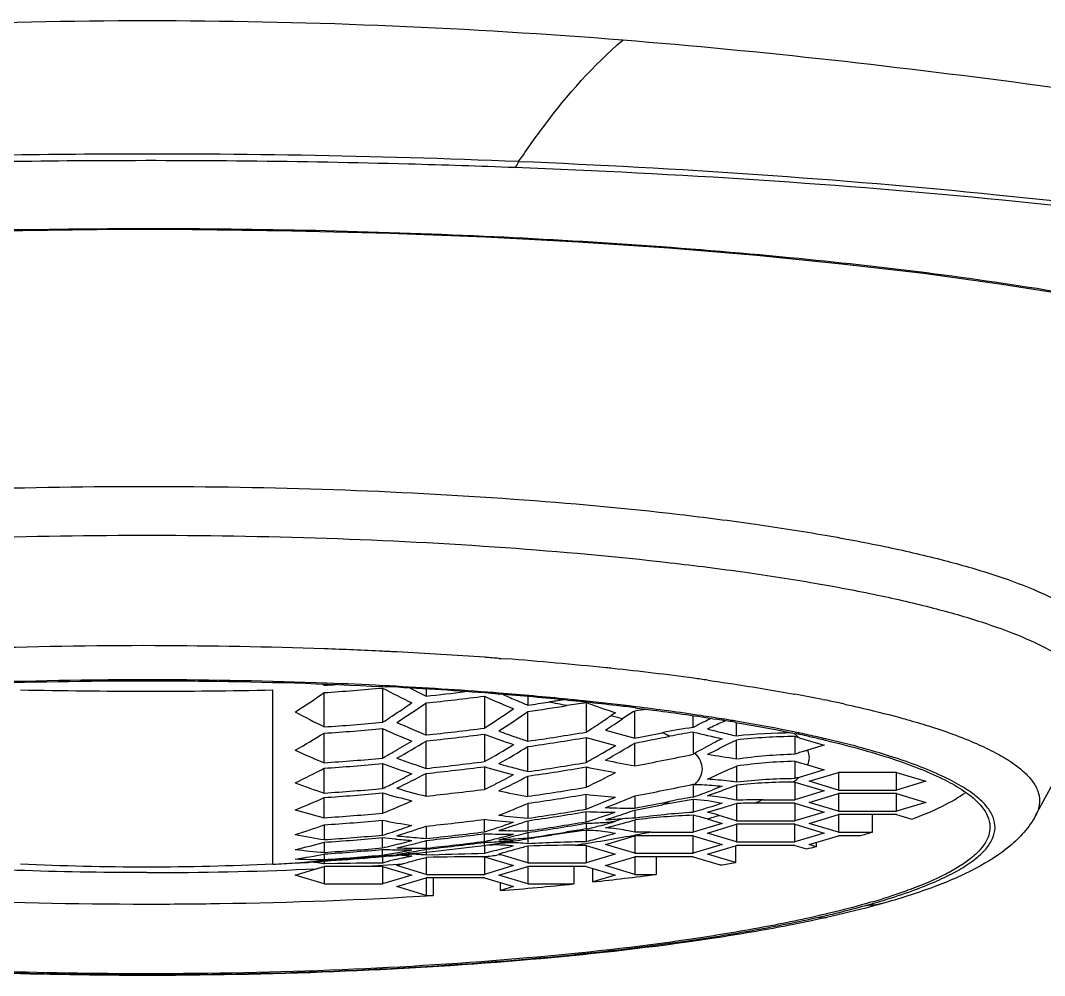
# Model space of a CAD drawing. Header units: millimetres. Extents: x 19741 to 22117, y -10160 to -6800.
# Drawn here: x 20658.86 to 20669, y -8841.85 to -8832.4 of the extents above; entities that cross this region are included whole.
import ezdxf

# ---------------------------------------------------------------- set-up
doc = ezdxf.new("R2010")
doc.units = ezdxf.units.MM

msp = doc.modelspace()

# ---------------------------------------------------------------- linework, layer by layer
at = {"linetype": 'Continuous'}
for p, q in [((20660.105, -8834.469), (20660.105, -8834.464)), ((20660.049, -8837.013), (20660.105, -8837.013)), ((20663.593, -8838.715), (20663.615, -8838.716)), ((20663.594, -8838.714), (20663.616, -8838.716)), ((20663.616, -8838.716), (20663.663, -8838.719)), ((20661.84, -8838.968), (20661.863, -8838.981)), ((20661.863, -8838.981), (20661.863, -8838.969)), ((20662.441, -8838.994), (20662.467, -8838.995)), ((20665.661, -8838.931), (20665.701, -8838.936)), ((20661.355, -8840.752), (20661.355, -8839.027)), ((20661.863, -8839.392), (20661.863, -8839.054)), ((20662.441, -8839.008), (20662.441, -8839.347)), ((20662.871, -8839.018), (20662.871, -8839.088)), ((20663.449, -8839.088), (20663.449, -8839.406)), ((20663.586, -8839.068), (20663.589, -8839.068)), ((20663.586, -8839.068), (20663.589, -8839.068)), ((20663.879, -8839.093), (20663.879, -8839.178)), ((20666.519, -8839.068), (20666.524, -8839.069)), ((20666.519, -8839.068), (20666.524, -8839.069)), ((20662.871, -8839.474), (20662.871, -8839.156)), ((20664.271, -8839.129), (20664.293, -8839.131)), ((20664.457, -8839.153), (20664.457, -8839.444)), ((20664.942, -8839.204), (20664.962, -8839.206)), ((20664.947, -8839.194), (20664.943, -8839.193)), ((20664.947, -8839.194), (20664.943, -8839.193)), ((20666.797, -8839.122), (20666.819, -8839.126)), ((20663.879, -8839.534), (20663.879, -8839.241)), ((20664.938, -8839.503), (20664.938, -8839.236)), ((20665.515, -8839.398), (20665.515, -8839.282)), ((20668.907, -8840.269), (20669.446, -8839.279)), ((20662.441, -8839.41), (20662.441, -8839.702)), ((20665.937, -8839.336), (20665.927, -8839.334)), ((20665.937, -8839.336), (20665.927, -8839.334)), ((20665.946, -8839.483), (20665.946, -8839.35)), ((20661.863, -8839.747), (20661.863, -8839.455)), ((20663.449, -8839.465), (20663.449, -8839.736)), ((20664.457, -8839.498), (20664.457, -8839.745)), ((20665.515, -8839.444), (20665.515, -8839.664)), ((20666.523, -8839.488), (20666.523, -8839.663)), ((20666.565, -8839.5), (20666.812, -8839.575)), ((20662.871, -8839.804), (20662.871, -8839.533)), ((20663.879, -8839.835), (20663.879, -8839.588)), ((20664.938, -8839.778), (20664.938, -8839.552)), ((20665.946, -8839.712), (20665.946, -8839.523)), ((20666.812, -8839.575), (20666.649, -8839.624)), ((20661.863, -8840.047), (20661.863, -8839.801)), ((20662.441, -8839.756), (20662.441, -8840.002)), ((20663.449, -8839.786), (20663.449, -8840.011)), ((20664.457, -8839.789), (20664.457, -8839.99)), ((20665.946, -8839.781), (20665.946, -8839.94)), ((20666.523, -8839.733), (20666.523, -8839.905)), ((20666.812, -8839.818), (20666.565, -8839.892)), ((20666.649, -8839.769), (20666.812, -8839.818)), ((20662.871, -8840.079), (20662.871, -8839.853)), ((20663.879, -8840.08), (20663.879, -8839.879)), ((20666.665, -8839.931), (20666.954, -8839.845)), ((20667.531, -8839.845), (20666.954, -8839.845)), ((20666.954, -8839.845), (20666.954, -8840.018)), ((20667.531, -8839.845), (20667.82, -8839.931)), ((20667.531, -8840.018), (20667.531, -8839.845)), ((20665.515, -8839.962), (20665.515, -8840.088)), ((20665.804, -8839.98), (20665.707, -8840.017)), ((20665.817, -8840.016), (20665.946, -8839.969)), ((20665.946, -8839.969), (20665.946, -8840.119)), ((20666.523, -8839.939), (20666.511, -8839.939)), ((20666.523, -8839.939), (20666.812, -8840.026)), ((20666.523, -8839.939), (20666.523, -8840.113)), ((20666.954, -8840.018), (20666.665, -8839.931)), ((20666.954, -8840.018), (20667.531, -8840.018)), ((20667.82, -8839.931), (20667.531, -8840.018)), ((20661.863, -8840.292), (20661.863, -8840.092)), ((20662.441, -8840.047), (20662.441, -8840.247)), ((20664.457, -8840.206), (20664.457, -8840.059)), ((20664.938, -8840.075), (20664.938, -8840.196)), ((20665.515, -8840.112), (20665.515, -8840.238)), ((20666.208, -8840.113), (20666.523, -8840.113)), ((20666.812, -8840.026), (20666.523, -8840.113)), ((20666.665, -8840.14), (20666.954, -8840.053)), ((20667.531, -8840.053), (20666.954, -8840.053)), ((20666.954, -8840.053), (20666.954, -8840.227)), ((20667.531, -8840.053), (20667.82, -8840.14)), ((20667.531, -8840.227), (20667.531, -8840.053)), ((20663.879, -8840.149), (20663.879, -8840.296)), ((20664.938, -8840.216), (20664.938, -8840.297)), ((20665.657, -8840.238), (20665.817, -8840.19)), ((20665.804, -8840.149), (20665.707, -8840.18)), ((20665.946, -8840.15), (20665.946, -8840.321)), ((20666.523, -8840.148), (20666.125, -8840.148)), ((20666.523, -8840.148), (20666.812, -8840.235)), ((20666.523, -8840.148), (20666.523, -8840.321)), ((20666.954, -8840.227), (20666.665, -8840.14)), ((20667.82, -8840.14), (20667.531, -8840.227)), ((20662.441, -8840.463), (20662.441, -8840.316)), ((20663.449, -8840.43), (20663.449, -8840.308)), ((20663.879, -8840.321), (20663.879, -8840.422)), ((20664.457, -8840.332), (20664.457, -8840.231)), ((20664.681, -8840.301), (20664.649, -8840.311)), ((20664.713, -8840.247), (20664.745, -8840.236)), ((20664.949, -8840.295), (20664.938, -8840.297)), ((20664.938, -8840.314), (20664.938, -8840.436)), ((20665.515, -8840.267), (20665.515, -8840.435)), ((20665.654, -8840.303), (20665.804, -8840.348)), ((20665.946, -8840.321), (20665.772, -8840.269)), ((20665.946, -8840.321), (20666.523, -8840.321)), ((20666.812, -8840.235), (20666.523, -8840.321)), ((20666.665, -8840.348), (20666.954, -8840.261)), ((20666.954, -8840.227), (20667.531, -8840.227)), ((20667.531, -8840.261), (20666.954, -8840.261)), ((20666.954, -8840.261), (20666.954, -8840.435)), ((20667.29, -8840.261), (20667.29, -8840.435)), ((20667.531, -8840.261), (20667.68, -8840.306)), ((20668.907, -8840.269), (20668.907, -8840.269)), ((20661.863, -8840.361), (20661.863, -8840.508)), ((20662.871, -8840.375), (20662.871, -8840.497)), ((20664.457, -8840.347), (20664.457, -8840.404)), ((20664.47, -8840.401), (20664.457, -8840.404)), ((20664.457, -8840.416), (20664.457, -8840.53)), ((20664.649, -8840.392), (20664.713, -8840.375)), ((20664.745, -8840.33), (20664.713, -8840.338)), ((20664.713, -8840.375), (20664.777, -8840.358)), ((20665.804, -8840.348), (20665.515, -8840.435)), ((20665.657, -8840.443), (20665.946, -8840.356)), ((20666.523, -8840.356), (20665.946, -8840.356)), ((20665.946, -8840.356), (20665.946, -8840.53)), ((20666.523, -8840.356), (20666.812, -8840.443)), ((20666.523, -8840.53), (20666.523, -8840.356)), ((20666.954, -8840.435), (20666.665, -8840.348)), ((20662.441, -8840.59), (20662.441, -8840.488)), ((20662.871, -8840.517), (20662.871, -8840.593)), ((20663.449, -8840.526), (20663.449, -8840.45)), ((20663.449, -8840.526), (20663.465, -8840.522)), ((20663.705, -8840.523), (20663.737, -8840.517)), ((20663.737, -8840.517), (20663.705, -8840.52)), ((20663.879, -8840.437), (20663.879, -8840.492)), ((20663.879, -8840.492), (20663.887, -8840.49)), ((20663.888, -8840.497), (20663.879, -8840.498)), ((20663.879, -8840.498), (20663.879, -8840.55)), ((20664.649, -8840.557), (20664.938, -8840.47)), ((20665.515, -8840.47), (20664.938, -8840.47)), ((20664.938, -8840.47), (20664.938, -8840.643)), ((20665.096, -8840.435), (20665.515, -8840.435)), ((20665.515, -8840.47), (20665.804, -8840.557)), ((20665.515, -8840.643), (20665.515, -8840.47)), ((20665.946, -8840.53), (20665.657, -8840.443)), ((20666.812, -8840.443), (20666.523, -8840.53)), ((20666.665, -8840.557), (20666.954, -8840.47)), ((20666.954, -8840.435), (20667.29, -8840.435)), ((20667.168, -8840.47), (20666.954, -8840.47)), ((20661.863, -8840.533), (20661.863, -8840.635)), ((20662.441, -8840.661), (20662.441, -8840.605)), ((20662.871, -8840.593), (20662.879, -8840.592)), ((20662.871, -8840.604), (20662.871, -8840.633)), ((20662.871, -8840.633), (20662.936, -8840.626)), ((20663.385, -8840.573), (20663.449, -8840.565)), ((20663.449, -8840.565), (20663.449, -8840.536)), ((20663.449, -8840.565), (20663.481, -8840.56)), ((20663.449, -8840.567), (20663.449, -8840.646)), ((20663.665, -8840.535), (20663.638, -8840.54)), ((20663.737, -8840.573), (20663.705, -8840.581)), ((20663.879, -8840.573), (20663.879, -8840.738)), ((20664.457, -8840.565), (20664.348, -8840.565)), ((20664.457, -8840.565), (20664.745, -8840.651)), ((20664.457, -8840.565), (20664.457, -8840.738)), ((20664.938, -8840.643), (20664.649, -8840.557)), ((20665.804, -8840.557), (20665.515, -8840.643)), ((20665.657, -8840.651), (20665.946, -8840.565)), ((20665.934, -8840.568), (20665.934, -8840.735)), ((20665.946, -8840.53), (20666.523, -8840.53)), ((20666.523, -8840.565), (20665.946, -8840.565)), ((20666.523, -8840.565), (20666.639, -8840.599)), ((20666.735, -8840.578), (20666.665, -8840.557)), ((20666.735, -8840.535), (20666.735, -8840.578)), ((20661.863, -8840.65), (20661.863, -8840.706)), ((20661.863, -8840.706), (20661.867, -8840.705)), ((20661.867, -8840.712), (20661.863, -8840.712)), ((20661.863, -8840.712), (20661.863, -8840.747)), ((20661.863, -8840.721), (20661.927, -8840.716)), ((20662.376, -8840.681), (20662.441, -8840.675)), ((20662.441, -8840.661), (20662.473, -8840.656)), ((20662.441, -8840.667), (20662.441, -8840.74)), ((20662.441, -8840.675), (20662.473, -8840.673)), ((20662.473, -8840.673), (20662.505, -8840.67)), ((20662.579, -8840.664), (20662.601, -8840.662)), ((20662.601, -8840.662), (20662.633, -8840.659)), ((20662.633, -8840.692), (20662.617, -8840.696)), ((20662.633, -8840.692), (20662.617, -8840.696)), ((20662.871, -8840.637), (20662.871, -8840.663)), ((20662.935, -8840.66), (20662.871, -8840.663)), ((20662.871, -8840.685), (20662.871, -8840.852)), ((20663.449, -8840.678), (20663.427, -8840.678)), ((20663.449, -8840.678), (20663.737, -8840.765)), ((20663.449, -8840.678), (20663.449, -8840.852)), ((20663.614, -8840.658), (20663.572, -8840.663)), ((20663.879, -8840.738), (20663.614, -8840.658)), ((20664.745, -8840.651), (20664.457, -8840.738)), ((20664.649, -8840.765), (20664.938, -8840.678)), ((20664.938, -8840.643), (20665.515, -8840.643)), ((20665.515, -8840.678), (20664.938, -8840.678)), ((20664.938, -8840.678), (20664.938, -8840.852)), ((20665.15, -8840.678), (20665.15, -8840.852)), ((20665.515, -8840.678), (20665.785, -8840.759)), ((20665.934, -8840.735), (20665.657, -8840.651)), ((20661.575, -8840.86), (20661.783, -8840.797)), ((20661.928, -8840.746), (20661.863, -8840.747)), ((20661.863, -8840.774), (20661.863, -8840.947)), ((20662.441, -8840.773), (20662.241, -8840.773)), ((20662.459, -8840.735), (20662.441, -8840.74)), ((20662.441, -8840.773), (20662.729, -8840.86)), ((20662.441, -8840.773), (20662.441, -8840.947)), ((20662.583, -8840.765), (20662.645, -8840.746)), ((20662.871, -8840.852), (20662.583, -8840.765)), ((20663.737, -8840.765), (20663.449, -8840.852)), ((20663.591, -8840.86), (20663.879, -8840.773)), ((20663.879, -8840.738), (20664.457, -8840.738)), ((20664.457, -8840.773), (20663.879, -8840.773)), ((20663.879, -8840.773), (20663.879, -8840.947)), ((20664.334, -8840.773), (20664.334, -8840.947)), ((20664.457, -8840.773), (20664.745, -8840.86)), ((20664.523, -8840.927), (20664.523, -8840.793)), ((20664.938, -8840.852), (20664.649, -8840.765)), ((20660.105, -8840.835), (20660.228, -8840.835)), ((20661.863, -8840.947), (20661.575, -8840.86)), ((20662.729, -8840.86), (20662.441, -8840.947)), ((20662.583, -8840.973), (20662.871, -8840.886)), ((20662.871, -8840.852), (20663.449, -8840.852)), ((20663.449, -8840.886), (20662.871, -8840.886)), ((20662.871, -8840.886), (20662.871, -8841.06)), ((20662.94, -8840.886), (20662.94, -8841.06)), ((20663.449, -8840.886), (20663.737, -8840.973)), ((20663.879, -8840.947), (20663.591, -8840.86)), ((20664.745, -8840.86), (20664.523, -8840.927)), ((20664.938, -8840.852), (20665.15, -8840.852)), ((20661.863, -8840.947), (20662.441, -8840.947)), ((20662.871, -8841.06), (20662.583, -8840.973)), ((20663.607, -8841.013), (20663.607, -8840.934)), ((20663.737, -8840.973), (20663.607, -8841.013)), ((20663.879, -8840.947), (20664.334, -8840.947)), ((20662.871, -8841.06), (20662.94, -8841.06)), ((20667.416, -8841.133), (20667.415, -8841.133)), ((20666.835, -8841.244), (20666.83, -8841.245)), ((20666.835, -8841.244), (20666.83, -8841.245)), ((20660.105, -8841.836), (20660.027, -8841.836))]:
    msp.add_line(p, q, dxfattribs=at)
for points in [[(20647.302, -8836.454), (20647.301, -8836.438), (20647.334, -8836.352), (20647.443, -8836.232), (20647.675, -8836.067), (20648.023, -8835.889), (20648.463, -8835.717), (20648.977, -8835.554), (20649.56, -8835.402), (20650.202, -8835.26), (20650.892, -8835.131), (20651.624, -8835.013), (20652.397, -8834.907), (20653.205, -8834.812), (20654.041, -8834.728), (20654.909, -8834.656), (20655.803, -8834.596), (20656.719, -8834.546), (20657.662, -8834.509), (20658.63, -8834.483), (20659.615, -8834.471), (20660.105, -8834.469)], [(20660.105, -8834.469), (20660.554, -8834.47), (20661.541, -8834.483), (20662.512, -8834.508), (20663.459, -8834.545), (20664.378, -8834.594), (20665.276, -8834.654), (20666.146, -8834.726), (20666.986, -8834.81), (20667.796, -8834.904), (20668.572, -8835.011), (20669.307, -8835.129), (20670, -8835.258), (20670.644, -8835.4), (20671.23, -8835.553), (20671.746, -8835.716), (20672.187, -8835.889), (20672.537, -8836.067), (20672.768, -8836.233), (20672.852, -8836.32)]]:
    msp.add_lwpolyline(points, dxfattribs=at)
for centre, radius, start, end in [((20660.099, -8923.572), 89.847, 90.38987, 92.19787), ((20660.113, -8923.355), 89.631, 87.64996, 90.39971), ((20660.09, -8929.924), 96.134, 90.35509, 92.02883), ((20660.096, -8888.466), 49.877, 89.8957, 92.0116), ((20660.108, -8888.868), 50.278, 87.9979, 89.9103), ((20660.204, -8885.777), 47.186, 87.2814, 87.9829), ((20660.28, -8884.099), 45.506, 87.1006, 87.2774), ((20660.392, -8881.965), 43.369, 85.9504, 87.1052), ((20660.61, -8878.732), 40.128, 85.7355, 85.9347), ((20660.888, -8875.163), 36.549, 84.0869, 85.6454), ((20661.283, -8871.15), 32.517, 83.9354, 84.0511), ((20661.597, -8868.258), 29.608, 82.3817, 83.9489), ((20660.106, -8813.072), 25.969, 273.8811, 274.137), ((20660.45, -8878.921), 39.986, 85.6571, 87.1432), ((20660.399, -8879.474), 40.532, 85.6804, 87.0748), ((20662.155, -8863.942), 25.256, 82.0203, 82.3373), ((20660.104, -8775.809), 63.23, 268.86818, 270.00093), ((20660.102, -8775.411), 63.629, 270.00266, 271.12832), ((20655.652, -8830.039), 10.947, 302.7499, 304.5651), ((20660.106, -8813.106), 26.007, 273.8753, 275.1512), ((20666.678, -8831.04), 9.025, 241.995, 244.0516), ((20666.842, -8831.012), 8.999, 242.7019, 243.817), ((20660.106, -8813.173), 26.062, 276.09, 276.9474), ((20660.106, -8813.207), 26.096, 276.082, 277.3584), ((20666.904, -8831.518), 8.322, 245.4645, 247.6312), ((20660.662, -8875.786), 36.835, 85.4472, 85.6567), ((20660.658, -8876.101), 37.159, 85.4724, 85.6481), ((20660.85, -8873.476), 34.517, 84.311, 85.4474), ((20660.914, -8873.008), 34.055, 84.3393, 85.4909), ((20667.048, -8831.439), 8.362, 245.9326, 246.9343), ((20663.564, -8855.223), 16.423, 78.6476, 79.6173), ((20656.507, -8830.122), 10.969, 303.3607, 304.5576), ((20656.628, -8830.123), 10.981, 302.8423, 304.6539), ((20666.988, -8831.58), 8.209, 246.9349, 247.7462), ((20660.108, -8813.294), 26.157, 278.2902, 278.7438), ((20660.108, -8813.329), 26.185, 278.2809, 279.1368), ((20665.746, -8849.945), 10.924, 97.9585, 98.748), ((20662.29, -8849.032), 10.046, 78.6586, 79.7144), ((20665.802, -8848.726), 9.667, 98.0001, 99.1434), ((20661.178, -8870.314), 31.348, 83.9918, 84.3345), ((20661.178, -8870.084), 31.109, 83.946, 84.2517), ((20667.836, -8829.821), 9.925, 250.0938, 251.8566), ((20661.357, -8868.394), 29.409, 83.365, 83.9464), ((20661.477, -8867.551), 28.569, 83.0312, 84.0068), ((20661.575, -8866.496), 27.499, 82.9678, 83.3601), ((20663.958, -8853.246), 14.407, 77.9799, 78.5439), ((20664.14, -8852.384), 13.526, 77.7558, 77.9747), ((20665.856, -8831.172), 9.138, 242.0648, 244.0948), ((20656.643, -8830.327), 10.723, 302.7312, 303.3599), ((20657.546, -8830.266), 10.88, 302.8508, 304.6795), ((20657.702, -8830.248), 10.911, 302.6645, 304.4841), ((20658.543, -8830.238), 10.942, 303.6129, 304.2523), ((20666.221, -8841.513), 2.699, 123.1378, 124.2557), ((20663.225, -8844.878), 5.788, 75.0819, 75.2155), ((20663.364, -8844.363), 5.254, 73.9579, 75.1032), ((20666.339, -8841.575), 2.727, 120.9315, 123.9671), ((20665.973, -8846.523), 7.36, 97.1003, 98.0844), ((20666.865, -8841.88), 2.824, 114.4649, 116.083), ((20660.106, -8813.275), 26.177, 273.8501, 275.1177), ((20660.106, -8813.308), 26.206, 273.8458, 275.112), ((20665.866, -8831.805), 8.341, 245.7527, 247.9098), ((20666.077, -8831.673), 8.433, 245.5233, 247.6606), ((20660.106, -8813.376), 26.243, 276.0476, 277.3167), ((20658.673, -8830.434), 10.707, 302.6963, 303.6139), ((20658.797, -8830.373), 10.778, 302.8869, 303.9492), ((20666.361, -8845.287), 5.949, 98.1785, 101.1654), ((20666.984, -8842.122), 3.094, 116.0968, 118.3411), ((20662.726, -8858.306), 19.228, 80.5531, 80.816), ((20662.747, -8858.382), 19.312, 80.5221, 80.912), ((20662.823, -8857.725), 18.639, 80.3855, 80.5526), ((20656.675, -8830.901), 10.004, 299.3228, 301.2374), ((20660.106, -8813.41), 26.268, 276.0419, 277.3098), ((20666.172, -8832.215), 7.745, 249.4106, 251.6756), ((20666.321, -8832.116), 7.81, 249.536, 250.8743), ((20666.271, -8832.261), 7.656, 250.8757, 251.8002), ((20660.108, -8813.5), 26.306, 278.2424, 279.5152), ((20660.108, -8813.534), 26.325, 278.2362, 279.508), ((20666.485, -8832.588), 7.201, 253.6444, 256.0242), ((20666.707, -8832.477), 7.245, 253.5008, 255.8679), ((20660.111, -8813.608), 26.341, 280.5595, 281.1612), ((20660.111, -8813.643), 26.355, 280.5534, 281.3231), ((20664.479, -8841.149), 1.848, 64.1453, 66.7357), ((20666.419, -8845.147), 5.774, 99.0091, 101.3249), ((20667.84, -8843.642), 4.607, 116.2296, 118.7475), ((20671.088, -8817.485), 22.591, 256.0894, 256.4227), ((20678.823, -8785.409), 55.586, 256.434, 256.6047), ((20666.512, -8844.811), 5.358, 90.1587, 96.0693), ((20666.553, -8844.772), 5.284, 90.3209, 96.5958), ((20662.852, -8851.808), 12.855, 73.2123, 73.4067), ((20663.834, -8852.349), 13.169, 77.9916, 78.1811), ((20663.791, -8852.731), 13.565, 78.1524, 78.3396), ((20666.17, -8839.898), 0.561, 45.1601, 46.7099), ((20663.946, -8851.822), 12.63, 77.5901, 77.9931), ((20663.907, -8852.181), 13.003, 77.7565, 78.1539), ((20664.043, -8851.379), 12.176, 77.4739, 77.5883), ((20664.161, -8851.019), 11.813, 76.9506, 77.7662), ((20664.172, -8850.802), 11.584, 76.7601, 77.4767), ((20657.529, -8830.961), 10.026, 300.0359, 301.2424), ((20657.655, -8830.969), 10.028, 299.4339, 301.3461), ((20658.566, -8831.088), 9.932, 299.4496, 301.3808), ((20658.725, -8831.069), 9.957, 299.2531, 301.1755), ((20659.548, -8831.002), 10.027, 300.3704, 301.2231), ((20659.738, -8831.042), 9.973, 299.4992, 301.4234), ((20668.384, -8844.647), 5.75, 118.6839, 119.7022), ((20665.034, -8831.928), 8.438, 245.7961, 247.9278), ((20660.106, -8813.478), 26.328, 273.828, 275.0883), ((20657.638, -8831.15), 9.808, 299.3159, 300.0354), ((20665.336, -8832.36), 7.841, 249.4403, 251.6774), ((20659.671, -8831.213), 9.782, 299.2877, 300.3713), ((20660.111, -8813.816), 26.407, 280.532, 281.8089), ((20666.66, -8844.747), 5.085, 91.5406, 98.0724), ((20657.593, -8831.679), 9.176, 295.7178, 297.736), ((20660.106, -8813.513), 26.347, 273.8252, 275.0845), ((20665.137, -8832.476), 7.763, 249.676, 251.932), ((20660.106, -8813.581), 26.368, 276.0189, 277.2819), ((20660.106, -8813.615), 26.384, 276.0154, 277.2777), ((20665.512, -8832.813), 7.272, 253.5159, 255.8744), ((20665.658, -8832.71), 7.343, 253.6507, 254.6913), ((20665.625, -8832.831), 7.217, 254.6907, 256.0065), ((20660.108, -8813.706), 26.4, 278.2129, 279.4811), ((20660.108, -8813.74), 26.41, 278.2097, 279.4774), ((20665.886, -8833.103), 6.837, 257.9359, 260.399), ((20666.102, -8833.007), 6.87, 257.7929, 260.2455), ((20666.66, -8844.816), 5.085, 91.5406, 98.0724), ((20658.433, -8831.691), 9.227, 296.6279, 297.7469), ((20658.578, -8831.73), 9.188, 295.8416, 297.8594), ((20659.428, -8831.722), 9.213, 296.6295, 297.8887), ((20659.645, -8831.807), 9.116, 295.6504, 297.6809), ((20660.552, -8831.87), 9.01, 295.6823, 297.7374), ((20666.553, -8845.189), 5.284, 90.3205, 96.5954), ((20670.267, -8852.237), 12.888, 106.6939, 106.888), ((20664.297, -8832.589), 7.845, 249.6975, 251.93), ((20660.106, -8813.684), 26.422, 273.8144, 275.0702), ((20658.529, -8831.881), 9.015, 295.7178, 296.627), ((20664.668, -8832.951), 7.351, 253.5214, 255.8545), ((20660.106, -8813.787), 26.436, 276.0033, 277.2631), ((20659.524, -8831.913), 9, 295.856, 296.6276), ((20660.108, -8813.913), 26.437, 278.2012, 279.4675), ((20660.111, -8814.113), 26.407, 280.532, 281.8089), ((20658.966, -8822.187), 19.062, 290.0945, 290.7098), ((20656.797, -8815.051), 26.545, 289.4974, 289.8636), ((20666.512, -8845.296), 5.357, 90.0088, 96.0699), ((20658.417, -8832.369), 8.457, 291.9261, 294.0507), ((20660.106, -8813.718), 26.432, 273.8129, 275.0682), ((20664.478, -8833.049), 7.288, 253.7644, 256.1148), ((20665.038, -8833.265), 6.913, 257.9139, 260.3505), ((20660.108, -8813.982), 26.437, 278.2012, 279.4675), ((20665.242, -8833.563), 6.544, 263.1118, 265.6517), ((20661.702, -8832.547), 8.194, 291.0811, 293.2609), ((20661.444, -8832.453), 8.318, 292.6662, 293.386), ((20666.361, -8846.001), 5.949, 98.179, 101.1659), ((20666.419, -8845.791), 5.774, 99.0085, 101.3243), ((20665.381, -8842.267), 2.159, 78.7136, 86.4433), ((20665.435, -8842.432), 2.369, 82.3004, 84.6306), ((20665.451, -8842.32), 2.256, 77.3334, 82.3139), ((20666.208, -8846.028), 5.915, 90.0034, 92.5405), ((20665.146, -8837.707), 2.629, 291.8562, 293.8067), ((20663.63, -8833.154), 7.353, 253.7694, 256.0991), ((20659.311, -8832.473), 8.38, 291.9289, 294.0732), ((20660.6, -8832.554), 8.273, 291.1912, 293.3518), ((20660.108, -8814.157), 26.41, 278.2097, 279.4774), ((20661.512, -8832.617), 8.141, 291.2082, 292.6687), ((20664.879, -8833.832), 6.364, 267.9326, 270.532), ((20662.424, -8833.034), 7.609, 287.8648, 289.2902), ((20660.111, -8814.287), 26.355, 280.5534, 281.3231), ((20660.111, -8814.321), 26.341, 280.5595, 281.1612), ((20664.447, -8838.395), 1.926, 293.3168, 295.8029), ((20666.125, -8846.215), 6.067, 90.0021, 91.696), ((20660.106, -8813.891), 26.459, 273.809, 275.063), ((20660.106, -8813.961), 26.459, 273.809, 275.063), ((20663.78, -8833.593), 6.856, 258.7354, 261.1856), ((20660.106, -8814.084), 26.436, 276.0033, 277.2631), ((20664.212, -8833.783), 6.569, 263.3265, 265.8556), ((20664.385, -8833.737), 6.578, 263.0634, 265.5905), ((20661.315, -8833.043), 7.717, 288.3769, 289.4123), ((20660.108, -8814.192), 26.4, 278.2129, 279.4811), ((20664.716, -8833.858), 6.378, 267.6669, 270.2608), ((20662.233, -8833.119), 7.548, 287.1351, 289.1852), ((20664.365, -8834.003), 6.314, 272.5794, 273.2534), ((20662.464, -8833.158), 7.479, 287.2424, 287.8624), ((20663.313, -8835.068), 5.445, 284.7763, 286.0237), ((20664.367, -8834.029), 6.288, 273.2505, 274.0961), ((20661.559, -8828.268), 12.511, 284.9058, 285.6679), ((20664.933, -8841.927), 1.63, 89.8185, 94.106), ((20665.823, -8847.602), 7.342, 92.4028, 96.9248), ((20665.939, -8847.318), 7.092, 93.43, 98.0307), ((20665.131, -8842.04), 1.814, 73.2449, 77.7749), ((20664.105, -8834.677), 5.835, 285.3923, 286.6001), ((20665.229, -8842.07), 1.881, 76.498, 76.8578), ((20665.225, -8842.088), 1.9, 73.2557, 76.4917), ((20659.275, -8833.056), 7.751, 287.26, 289.509), ((20660.171, -8833.155), 7.653, 287.254, 288.7692), ((20660.333, -8833.118), 7.688, 287.014, 289.2781), ((20660.123, -8833.014), 7.801, 288.7669, 289.5149), ((20661.232, -8833.183), 7.579, 287.0078, 288.5358), ((20661.361, -8833.182), 7.57, 287.1317, 288.3775), ((20663.859, -8833.992), 6.43, 267.6113, 268.4702), ((20661.186, -8833.044), 7.725, 288.5334, 289.2877), ((20663.858, -8834.031), 6.39, 268.4694, 270.1942), ((20660.108, -8814.368), 26.325, 278.2362, 279.508), ((20660.108, -8814.403), 26.306, 278.2424, 279.5152), ((20665.679, -8850.809), 10.464, 96.7091, 98.7679), ((20665.802, -8849.976), 9.667, 97.9992, 99.1425), ((20664.203, -8834.045), 6.307, 272.3082, 273.7942), ((20664.448, -8841.818), 1.401, 81.948, 89.6304), ((20662.114, -8830.638), 10.043, 283.5647, 283.865), ((20662.339, -8831.544), 9.11, 283.8593, 284.6918), ((20664.203, -8834.056), 6.297, 273.7945, 274.5383), ((20662.502, -8832.171), 8.461, 284.6973, 285.1474), ((20664.572, -8841.826), 1.437, 85.6373, 86.9279), ((20664.825, -8841.892), 1.564, 92.9288, 94.5367), ((20662.924, -8833.688), 6.902, 258.7291, 261.1629), ((20660.106, -8814.135), 26.432, 273.8129, 275.0682), ((20660.106, -8814.17), 26.422, 273.8144, 275.0702), ((20663.231, -8833.9), 6.635, 263.161, 264.2763), ((20663.224, -8833.965), 6.57, 264.2759, 265.6792), ((20663.357, -8833.882), 6.633, 263.2995, 264.1363), ((20660.796, -8833.495), 7.283, 284.613, 285.3969), ((20663.35, -8833.946), 6.568, 264.135, 265.8197), ((20660.982, -8833.535), 7.234, 284.0519, 285.1427), ((20660.106, -8814.259), 26.384, 276.0154, 277.2777), ((20660.106, -8814.294), 26.368, 276.0189, 277.2819), ((20660.106, -8814.471), 26.268, 276.0596, 277.3098), ((20663.686, -8834.054), 6.4, 267.8778, 270.4627), ((20663.17, -8834.217), 6.325, 272.5237, 274.2714), ((20661.884, -8833.607), 7.094, 282.8805, 284.3428), ((20662.02, -8833.633), 7.054, 282.8674, 283.6703), ((20663.342, -8834.185), 6.33, 272.2499, 273.1231), ((20661.856, -8833.499), 7.205, 284.3412, 285.1325), ((20663.171, -8834.227), 6.315, 274.2718, 274.855), ((20662.472, -8833.863), 6.773, 279.9362, 280.4878), ((20662.604, -8833.871), 6.748, 279.0429, 280.892), ((20661.992, -8833.519), 7.171, 283.6726, 285.2608), ((20663.343, -8834.197), 6.317, 273.123, 274.8716), ((20660.108, -8814.58), 26.185, 278.2982, 279.1368), ((20660.108, -8814.614), 26.157, 278.3094, 278.7438), ((20662.242, -8830.33), 10.303, 280.2989, 281.3283), ((20664.44, -8841.877), 1.461, 77.9282, 81.9695), ((20665.114, -8833.008), 7.739, 285.3907, 286.3315), ((20659.937, -8833.541), 7.253, 283.0521, 285.4049), ((20662.363, -8834.045), 6.608, 263.1454, 265.6605), ((20660.106, -8814.346), 26.347, 273.8252, 275.0845), ((20660.106, -8814.381), 26.328, 273.828, 275.0883), ((20660.825, -8833.611), 7.163, 283.03, 284.6151), ((20662.698, -8834.179), 6.431, 267.707, 269.4231), ((20661.425, -8833.956), 6.781, 278.8857, 280.2597), ((20661.016, -8833.672), 7.093, 282.7648, 283.563), ((20662.824, -8834.155), 6.439, 267.8489, 268.7065), ((20661.411, -8833.875), 6.863, 280.2587, 281.0765), ((20662.697, -8834.217), 6.393, 269.4241, 270.2855), ((20661.001, -8833.612), 7.154, 283.5626, 284.0507), ((20662.824, -8834.193), 6.401, 268.7058, 270.4277), ((20661.596, -8833.921), 6.803, 279.1608, 280.8069), ((20660.106, -8814.506), 26.243, 276.0476, 277.3167), ((20660.106, -8814.685), 26.095, 276.2238, 277.2166), ((20665.53, -8848.359), 7.989, 103.6749, 105.1015), ((20662.487, -8833.951), 6.684, 278.5479, 279.3827), ((20663.563, -8841.796), 1.234, 92.3688, 93.8531), ((20663.564, -8841.803), 1.242, 89.4118, 92.3668), ((20663.564, -8841.816), 1.255, 86.4748, 89.4102), ((20662.479, -8833.903), 6.733, 279.3823, 279.9362), ((20663.721, -8841.786), 1.246, 93.0793, 96.0241), ((20665.773, -8848.131), 7.791, 105.0398, 106.2662), ((20661.499, -8825.831), 14.863, 278.1473, 278.2752), ((20663.562, -8841.84), 1.279, 83.5755, 86.4716), ((20666.162, -8850.93), 10.636, 103.3569, 103.7117), ((20663.722, -8841.79), 1.25, 91.6121, 93.0794), ((20663.721, -8841.819), 1.279, 82.9062, 91.5628), ((20663.559, -8841.865), 1.304, 82.1513, 83.5796), ((20666.457, -8850.669), 10.42, 104.3228, 105.051), ((20664.604, -8853.448), 12.919, 90.6538, 93.2161), ((20664.357, -8854.03), 13.466, 90.0374, 92.0314), ((20664.06, -8828.78), 12.097, 282.3064, 282.7766), ((20660.543, -8833.926), 6.853, 278.6575, 281.1075), ((20661.832, -8834.284), 6.421, 267.7008, 270.2772), ((20661.107, -8834.203), 6.553, 274.652, 276.6253), ((20661.313, -8834.421), 6.323, 273.5082, 274.4077), ((20661.314, -8834.426), 6.318, 274.4078, 274.9905), ((20660.106, -8814.559), 26.206, 273.8541, 275.112), ((20660.106, -8814.594), 26.177, 273.8593, 275.1177), ((20660.106, -8814.773), 26.007, 274.017, 275.0094), ((20662.18, -8834.336), 6.336, 272.359, 273.744), ((20663.468, -8844.532), 3.93, 103.2285, 104.8839), ((20661.988, -8834.214), 6.477, 274.5747, 275.2305), ((20663.536, -8844.816), 4.221, 102.5691, 103.2398), ((20661.61, -8834.009), 6.715, 278.3286, 279.1589), ((20662.306, -8834.322), 6.336, 272.5009, 273.3734), ((20662.18, -8834.345), 6.327, 273.7443, 274.1043), ((20661.982, -8834.152), 6.539, 275.7123, 276.5609), ((20662.181, -8834.35), 6.323, 274.1042, 274.9777), ((20662.581, -8841.918), 1.254, 86.189, 87.6618), ((20663.588, -8845.054), 4.465, 101.929, 102.3492), ((20662.58, -8841.938), 1.274, 83.2699, 86.1844), ((20663.623, -8845.217), 4.632, 101.5251, 101.929), ((20662.307, -8834.33), 6.329, 273.3735, 273.9556), ((20662.714, -8841.888), 1.235, 87.1971, 91.1872), ((20663.659, -8845.397), 4.815, 101.1374, 101.525), ((20660.105, -8814.717), 26.064, 275.7782, 275.7866), ((20662.307, -8834.336), 6.323, 273.9555, 275.1205), ((20662.713, -8841.913), 1.26, 84.258, 87.1966), ((20662.711, -8841.934), 1.282, 82.8088, 84.2615), ((20663.448, -8865.039), 24.361, 90.0508, 91.3573), ((20663.87, -8865.018), 24.375, 90.9908, 92.1977), ((20660.997, -8816.851), 23.951, 275.8227, 276.1733), ((20663.199, -8842.035), 1.437, 73.2486, 74.2053), ((20660.104, -8814.06), 26.717, 267.3206, 270.0022), ((20660.107, -8814.09), 26.687, 269.9962, 272.6808), ((20660.127, -8804.569), 36.266, 270.1597, 272.6175), ((20660.105, -8814.717), 26.064, 272.7489, 273.2318), ((20661.113, -8834.266), 6.49, 274.0821, 274.6496), ((20661.312, -8834.408), 6.336, 272.3704, 272.9521), ((20661.313, -8834.415), 6.33, 272.9521, 273.5082), ((20661.615, -8842.094), 1.369, 82.2622, 83.6147), ((20661.613, -8842.108), 1.384, 80.92, 82.262), ((20661.61, -8842.125), 1.4, 79.5889, 80.9199), ((20662.259, -8902.891), 62.118, 90.01692, 90.36504), ((20663.03, -8905.394), 64.657, 90.52265, 90.97726), ((20660.406, -8810.036), 30.792, 273.4159, 274.1705), ((20662.739, -8821.854), 19.149, 279.1518, 279.6039), ((20661.532, -8813.256), 27.832, 276.1691, 277.4693), ((20660.872, -8806.859), 34.263, 274.5785, 275.7999), ((20665.201, -8833.872), 7.564, 285.5368, 286.9729), ((20665.384, -8834.619), 6.779, 286.3359, 287.1577), ((20665.585, -8835.269), 6.098, 287.1495, 288.0314), ((20665.473, -8834.775), 6.62, 287.0072, 287.3204), ((20664.212, -8829.972), 11.587, 282.7231, 283.0002), ((20664.313, -8830.411), 11.137, 283.0001, 283.2846)]:
    msp.add_arc(centre, radius, start, end, dxfattribs=at)
for points, knots in [([(20664.819, -8832.598), (20663.3, -8832.478), (20660.251, -8832.344), (20657.201, -8832.462), (20655.679, -8832.576)], [0, 0, 0, 0, 0.499549, 1, 1, 1, 1]), ([(20663.788, -8833.799), (20663.87, -8833.678), (20664.175, -8833.247), (20664.528, -8832.846), (20664.819, -8832.598)], [0, 0, 0, 0, 0.277054, 1, 1, 1, 1]), ([(20675.145, -8833.904), (20674.346, -8833.804), (20672.28, -8833.528), (20668.85, -8833.011), (20666.2, -8832.708), (20664.819, -8832.598)], [0, 0, 0, 0, 0.231972, 0.600557, 1, 1, 1, 1]), ([(20663.751, -8833.859), (20663.4, -8833.845), (20661.982, -8833.799), (20660.562, -8833.785), (20659.494, -8833.792)], [0, 0, 0, 0, 0.247447, 1, 1, 1, 1]), ([(20663.751, -8833.859), (20663.755, -8833.856), (20663.771, -8833.839), (20663.781, -8833.817), (20663.788, -8833.799)], [0, 0, 0, 0, 0.188688, 1, 1, 1, 1]), ([(20672.703, -8834.716), (20671.319, -8834.456), (20668.351, -8834.065), (20665.367, -8833.865), (20663.788, -8833.8)], [0, 0, 0, 0, 0.471107, 1, 1, 1, 1]), ([(20672.615, -8834.743), (20671.281, -8834.492), (20668.33, -8834.107), (20665.363, -8833.92), (20663.751, -8833.859)], [0, 0, 0, 0, 0.457127, 1, 1, 1, 1]), ([(20660.105, -8834.464), (20658.042, -8834.465), (20655.093, -8834.575), (20651.459, -8835.002), (20649.889, -8835.298), (20649.2, -8835.478)], [0, 0, 0, 0, 0.56417, 0.805191, 1, 1, 1, 1]), ([(20671.345, -8835.57), (20670.66, -8835.372), (20669.071, -8835.049), (20666.43, -8834.719), (20663.375, -8834.511), (20661.219, -8834.464), (20660.105, -8834.464)], [0, 0, 0, 0, 0.188846, 0.42872, 0.704912, 1, 1, 1, 1]), ([(20650.605, -8838.662), (20650.605, -8838.635), (20650.613, -8838.579), (20650.65, -8838.496), (20650.708, -8838.416), (20650.824, -8838.302), (20651.029, -8838.167), (20651.344, -8838.018), (20651.741, -8837.875), (20652.216, -8837.739), (20652.767, -8837.611), (20653.387, -8837.492), (20654.072, -8837.385), (20655.092, -8837.253), (20656.475, -8837.127), (20658.226, -8837.035), (20659.434, -8837.013), (20660.049, -8837.013)], [0, 0, 0, 0, 0.00829, 0.017183, 0.027168, 0.038585, 0.066473, 0.101778, 0.144713, 0.195167, 0.252841, 0.317307, 0.388036, 0.464418, 0.63136, 0.812102, 1, 1, 1, 1]), ([(20660.105, -8837.013), (20660.723, -8837.013), (20661.936, -8837.033), (20663.696, -8837.124), (20665.088, -8837.25), (20666.114, -8837.381), (20666.803, -8837.489), (20667.428, -8837.607), (20667.982, -8837.735), (20668.461, -8837.872), (20668.861, -8838.016), (20669.178, -8838.165), (20669.385, -8838.301), (20669.501, -8838.415), (20669.561, -8838.496), (20669.597, -8838.578), (20669.605, -8838.635), (20669.605, -8838.662)], [0, 0, 0, 0, 0.187627, 0.36827, 0.535233, 0.611656, 0.682439, 0.746968, 0.804705, 0.855219, 0.898203, 0.933544, 0.961448, 0.972865, 0.982843, 0.991725, 1, 1, 1, 1]), ([(20650.723, -8839.126), (20650.723, -8839.099), (20650.731, -8839.043), (20650.767, -8838.962), (20650.825, -8838.882), (20650.939, -8838.77), (20651.141, -8838.636), (20651.452, -8838.489), (20651.844, -8838.348), (20652.314, -8838.213), (20652.858, -8838.087), (20653.471, -8837.97), (20654.147, -8837.864), (20655.154, -8837.734), (20656.52, -8837.609), (20658.25, -8837.518), (20659.442, -8837.497), (20660.05, -8837.496)], [0, 0, 0, 0, 0.008284, 0.017177, 0.027162, 0.038581, 0.066468, 0.101776, 0.144713, 0.195167, 0.252841, 0.317307, 0.388036, 0.464418, 0.631358, 0.812094, 1, 1, 1, 1]), ([(20660.05, -8837.496), (20660.662, -8837.496), (20661.866, -8837.515), (20663.613, -8837.604), (20664.995, -8837.728), (20666.015, -8837.857), (20666.7, -8837.963), (20667.321, -8838.08), (20667.873, -8838.207), (20668.349, -8838.342), (20668.747, -8838.485), (20669.063, -8838.632), (20669.268, -8838.767), (20669.384, -8838.88), (20669.443, -8838.96), (20669.479, -8839.042), (20669.488, -8839.099), (20669.488, -8839.126)], [0, 0, 0, 0, 0.187364, 0.367911, 0.534901, 0.611369, 0.682208, 0.746797, 0.804596, 0.855164, 0.898194, 0.933566, 0.961483, 0.972898, 0.98287, 0.991741, 1, 1, 1, 1]), ([(20660.183, -8838.927), (20659.979, -8838.927), (20659.174, -8838.931), (20658.369, -8838.954), (20657.769, -8838.985)], [0, 0, 0, 0, 0.253001, 1, 1, 1, 1]), ([(20657.769, -8838.994), (20657.96, -8838.984), (20658.739, -8838.95), (20659.518, -8838.936), (20660.105, -8838.936)], [0, 0, 0, 0, 0.245701, 1, 1, 1, 1]), ([(20660.105, -8838.936), (20660.302, -8838.936), (20661.081, -8838.941), (20661.86, -8838.964), (20662.441, -8838.994)], [0, 0, 0, 0, 0.253012, 1, 1, 1, 1]), ([(20662.442, -8838.985), (20662.258, -8838.975), (20661.505, -8838.942), (20660.751, -8838.928), (20660.183, -8838.927)], [0, 0, 0, 0, 0.245791, 1, 1, 1, 1]), ([(20665.701, -8838.936), (20665.773, -8838.947), (20666.046, -8838.987), (20666.318, -8839.032), (20666.519, -8839.068)], [0, 0, 0, 0, 0.260299, 1, 1, 1, 1]), ([(20665.798, -8839.313), (20665.73, -8839.302), (20665.447, -8839.258), (20665.163, -8839.22), (20664.947, -8839.194)], [0, 0, 0, 0, 0.24051, 1, 1, 1, 1]), ([(20664.962, -8839.206), (20665.034, -8839.215), (20665.313, -8839.251), (20665.59, -8839.291), (20665.795, -8839.324)], [0, 0, 0, 0, 0.25928, 1, 1, 1, 1]), ([(20667.008, -8839.166), (20667.056, -8839.176), (20667.239, -8839.217), (20667.42, -8839.262), (20667.553, -8839.298)], [0, 0, 0, 0, 0.262613, 1, 1, 1, 1]), ([(20667.553, -8839.298), (20667.579, -8839.305), (20667.677, -8839.332), (20667.775, -8839.361), (20667.847, -8839.383)], [0, 0, 0, 0, 0.259135, 1, 1, 1, 1]), ([(20665.657, -8839.413), (20665.672, -8839.406), (20665.73, -8839.377), (20665.789, -8839.35), (20665.833, -8839.331)], [0, 0, 0, 0, 0.252492, 1, 1, 1, 1]), ([(20665.936, -8839.348), (20665.988, -8839.357), (20666.186, -8839.391), (20666.385, -8839.429), (20666.531, -8839.46)], [0, 0, 0, 0, 0.259932, 1, 1, 1, 1]), ([(20666.533, -8839.447), (20666.485, -8839.437), (20666.287, -8839.397), (20666.089, -8839.361), (20665.937, -8839.336)], [0, 0, 0, 0, 0.240162, 1, 1, 1, 1]), ([(20667.847, -8839.383), (20668.008, -8839.434), (20668.234, -8839.514), (20668.504, -8839.642), (20668.661, -8839.734), (20668.785, -8839.828), (20668.876, -8839.924), (20668.933, -8840.022), (20668.946, -8840.092), (20668.946, -8840.125)], [0, 0, 0, 0, 0.364534, 0.515629, 0.646186, 0.757114, 0.850309, 0.92929, 1, 1, 1, 1]), ([(20653.383, -8839.511), (20653.172, -8839.56), (20652.872, -8839.638), (20652.502, -8839.763), (20652.275, -8839.854), (20652.085, -8839.948), (20651.932, -8840.044), (20651.816, -8840.142), (20651.738, -8840.243), (20651.701, -8840.349), (20651.708, -8840.458), (20651.76, -8840.562), (20651.85, -8840.662), (20651.978, -8840.759), (20652.144, -8840.854), (20652.346, -8840.947), (20652.685, -8841.076), (20653.197, -8841.223), (20653.908, -8841.377), (20654.737, -8841.513), (20655.667, -8841.629), (20656.681, -8841.723), (20657.759, -8841.791), (20658.882, -8841.833), (20659.643, -8841.844), (20660.028, -8841.844)], [0, 0, 0, 0, 0.061175, 0.08726, 0.110258, 0.130167, 0.147053, 0.161105, 0.172721, 0.18266, 0.192129, 0.20251, 0.214869, 0.229826, 0.247697, 0.268623, 0.292645, 0.349831, 0.418647, 0.498044, 0.586678, 0.682985, 0.785231, 0.891552, 1, 1, 1, 1]), ([(20666.517, -8839.457), (20666.52, -8839.46), (20666.533, -8839.471), (20666.545, -8839.482), (20666.554, -8839.49)], [0, 0, 0, 0, 0.257633, 1, 1, 1, 1]), ([(20667.444, -8841.095), (20667.536, -8841.067), (20667.708, -8841.009), (20667.944, -8840.913), (20668.141, -8840.815), (20668.296, -8840.715), (20668.411, -8840.612), (20668.485, -8840.505), (20668.513, -8840.393), (20668.491, -8840.28), (20668.423, -8840.173), (20668.313, -8840.07), (20668.163, -8839.969), (20667.972, -8839.871), (20667.741, -8839.775), (20667.359, -8839.643), (20667.048, -8839.562), (20666.828, -8839.511)], [0, 0, 0, 0, 0.087695, 0.164584, 0.230602, 0.286078, 0.331786, 0.369344, 0.40185, 0.434028, 0.470732, 0.515284, 0.569475, 0.634135, 0.709597, 0.795869, 1, 1, 1, 1]), ([(20665.657, -8839.667), (20665.681, -8839.654), (20665.776, -8839.604), (20665.873, -8839.556), (20665.946, -8839.523)], [0, 0, 0, 0, 0.252461, 1, 1, 1, 1]), ([(20666.825, -8839.525), (20666.95, -8839.554), (20667.185, -8839.614), (20667.512, -8839.713), (20667.793, -8839.816), (20668.026, -8839.922), (20668.211, -8840.031), (20668.347, -8840.143), (20668.433, -8840.26), (20668.455, -8840.346), (20668.455, -8840.386)], [0, 0, 0, 0, 0.1996, 0.377491, 0.533046, 0.666005, 0.776705, 0.866499, 0.938663, 1, 1, 1, 1]), ([(20665.535, -8839.653), (20665.533, -8839.654), (20665.531, -8839.656), (20665.526, -8839.659), (20665.521, -8839.659), (20665.518, -8839.663), (20665.515, -8839.664)], [0, 0, 0, 0, 0.265088, 0.443865, 0.612998, 1, 1, 1, 1]), ([(20665.535, -8839.962), (20665.556, -8839.939), (20665.592, -8839.892), (20665.614, -8839.807), (20665.592, -8839.723), (20665.556, -8839.676), (20665.535, -8839.653)], [0, 0, 0, 0, 0.270942, 0.5, 0.729057, 1, 1, 1, 1]), ([(20666.649, -8839.624), (20666.639, -8839.627), (20666.613, -8839.635), (20666.57, -8839.647), (20666.539, -8839.658), (20666.523, -8839.663)], [0, 0, 0, 0, 0.249872, 0.623464, 1, 1, 1, 1]), ([(20666.523, -8839.733), (20666.534, -8839.736), (20666.56, -8839.742), (20666.602, -8839.756), (20666.634, -8839.764), (20666.649, -8839.769)], [0, 0, 0, 0, 0.248711, 0.624684, 1, 1, 1, 1]), ([(20665.946, -8839.94), (20665.922, -8839.936), (20665.826, -8839.923), (20665.729, -8839.915), (20665.657, -8839.91)], [0, 0, 0, 0, 0.251189, 1, 1, 1, 1]), ([(20666.565, -8839.892), (20666.561, -8839.896), (20666.544, -8839.913), (20666.526, -8839.928), (20666.511, -8839.939)], [0, 0, 0, 0, 0.239141, 1, 1, 1, 1]), ([(20665.515, -8839.961), (20665.517, -8839.961), (20665.52, -8839.96), (20665.524, -8839.961), (20665.529, -8839.963), (20665.533, -8839.961), (20665.535, -8839.962)], [0, 0, 0, 0, 0.246212, 0.433232, 0.632062, 1, 1, 1, 1]), ([(20665.535, -8839.962), (20665.557, -8839.962), (20665.647, -8839.966), (20665.737, -8839.973), (20665.804, -8839.98)], [0, 0, 0, 0, 0.249149, 1, 1, 1, 1]), ([(20667.68, -8840.306), (20667.784, -8840.268), (20667.968, -8840.191), (20668.143, -8840.093), (20668.215, -8840.041)], [0, 0, 0, 0, 0.553573, 1, 1, 1, 1]), ([(20665.707, -8840.18), (20665.675, -8840.19), (20665.611, -8840.208), (20665.547, -8840.229), (20665.515, -8840.238)], [0, 0, 0, 0, 0.499503, 1, 1, 1, 1]), ([(20668.946, -8840.125), (20668.946, -8840.149), (20668.939, -8840.2), (20668.92, -8840.246), (20668.907, -8840.269)], [0, 0, 0, 0, 0.483628, 1, 1, 1, 1]), ([(20660.027, -8841.852), (20659.506, -8841.851), (20658.482, -8841.833), (20656.991, -8841.758), (20655.602, -8841.637), (20654.532, -8841.497), (20653.761, -8841.362), (20653.254, -8841.255), (20652.8, -8841.139), (20652.4, -8841.013), (20652.052, -8840.876), (20651.751, -8840.72), (20651.491, -8840.53), (20651.355, -8840.364), (20651.304, -8840.271)], [0, 0, 0, 0, 0.172685, 0.339481, 0.495086, 0.634732, 0.697334, 0.754628, 0.80639, 0.852621, 0.893644, 0.930353, 0.964685, 1, 1, 1, 1]), ([(20668.907, -8840.269), (20668.875, -8840.329), (20668.798, -8840.439), (20668.605, -8840.623), (20668.308, -8840.809), (20667.889, -8840.988), (20667.582, -8841.086), (20667.415, -8841.133)], [0, 0, 0, 0, 0.115767, 0.226605, 0.452018, 0.705578, 1, 1, 1, 1]), ([(20660.027, -8841.836), (20659.488, -8841.835), (20658.43, -8841.815), (20656.895, -8841.734), (20655.683, -8841.622), (20654.79, -8841.507), (20654.19, -8841.412), (20653.647, -8841.308), (20653.165, -8841.196), (20652.749, -8841.076), (20652.401, -8840.951), (20652.126, -8840.82), (20651.946, -8840.702), (20651.845, -8840.602), (20651.794, -8840.531), (20651.762, -8840.459), (20651.755, -8840.409), (20651.755, -8840.386)], [0, 0, 0, 0, 0.188049, 0.368842, 0.535768, 0.612124, 0.682822, 0.747254, 0.804894, 0.855317, 0.898225, 0.933513, 0.961393, 0.972811, 0.9828, 0.991701, 1, 1, 1, 1]), ([(20664.938, -8840.436), (20664.916, -8840.431), (20664.832, -8840.411), (20664.746, -8840.399), (20664.681, -8840.394)], [0, 0, 0, 0, 0.2536, 1, 1, 1, 1]), ([(20668.455, -8840.386), (20668.455, -8840.412), (20668.446, -8840.468), (20668.407, -8840.548), (20668.343, -8840.627), (20668.256, -8840.704), (20668.145, -8840.78), (20667.955, -8840.886), (20667.795, -8840.953), (20667.68, -8840.996)], [0, 0, 0, 0, 0.077026, 0.160857, 0.256791, 0.368317, 0.49752, 0.64561, 1, 1, 1, 1]), ([(20665.096, -8840.435), (20665.037, -8840.447), (20664.789, -8840.495), (20664.539, -8840.536), (20664.348, -8840.565)], [0, 0, 0, 0, 0.235626, 1, 1, 1, 1]), ([(20664.627, -8840.481), (20664.598, -8840.49), (20664.542, -8840.507), (20664.485, -8840.522), (20664.457, -8840.53)], [0, 0, 0, 0, 0.501449, 1, 1, 1, 1]), ([(20665.096, -8840.435), (20665.082, -8840.435), (20665.05, -8840.436), (20664.997, -8840.435), (20664.957, -8840.436), (20664.938, -8840.436)], [0, 0, 0, 0, 0.250001, 0.625005, 1, 1, 1, 1]), ([(20662.645, -8840.746), (20662.664, -8840.74), (20662.739, -8840.718), (20662.815, -8840.699), (20662.871, -8840.685)], [0, 0, 0, 0, 0.25147, 1, 1, 1, 1]), ([(20660.105, -8840.835), (20659.964, -8840.835), (20659.405, -8840.832), (20658.845, -8840.816), (20658.428, -8840.797)], [0, 0, 0, 0, 0.252554, 1, 1, 1, 1]), ([(20661.783, -8840.797), (20661.793, -8840.794), (20661.813, -8840.789), (20661.84, -8840.78), (20661.857, -8840.776), (20661.863, -8840.774)], [0, 0, 0, 0, 0.375355, 0.7514, 1, 1, 1, 1]), ([(20667.68, -8840.996), (20667.664, -8841.002), (20667.595, -8841.027), (20667.526, -8841.051), (20667.473, -8841.068)], [0, 0, 0, 0, 0.240916, 1, 1, 1, 1]), ([(20657.27, -8841.06), (20657.5, -8841.075), (20658.444, -8841.126), (20659.39, -8841.146), (20660.105, -8841.146)], [0, 0, 0, 0, 0.243592, 1, 1, 1, 1]), ([(20660.105, -8841.146), (20660.346, -8841.146), (20661.291, -8841.139), (20662.237, -8841.104), (20662.94, -8841.06)], [0, 0, 0, 0, 0.254605, 1, 1, 1, 1]), ([(20667.29, -8841.124), (20667.255, -8841.135), (20667.104, -8841.178), (20666.952, -8841.216), (20666.835, -8841.244)], [0, 0, 0, 0, 0.237115, 1, 1, 1, 1]), ([(20667.416, -8841.133), (20667.37, -8841.146), (20667.179, -8841.199), (20666.985, -8841.245), (20666.837, -8841.278)], [0, 0, 0, 0, 0.237584, 1, 1, 1, 1]), ([(20666.872, -8841.25), (20666.903, -8841.243), (20667.022, -8841.214), (20667.14, -8841.183), (20667.227, -8841.159)], [0, 0, 0, 0, 0.259425, 1, 1, 1, 1]), ([(20666.837, -8841.278), (20666.621, -8841.327), (20666.161, -8841.417), (20665.15, -8841.574), (20663.743, -8841.723), (20661.932, -8841.83), (20660.672, -8841.853), (20660.027, -8841.852)], [0, 0, 0, 0, 0.097399, 0.205299, 0.447973, 0.717231, 1, 1, 1, 1]), ([(20660.028, -8841.844), (20660.67, -8841.845), (20661.923, -8841.823), (20663.72, -8841.716), (20665.112, -8841.567), (20666.105, -8841.411), (20666.553, -8841.322), (20666.764, -8841.275)], [0, 0, 0, 0, 0.284489, 0.554907, 0.797437, 0.904382, 1, 1, 1, 1]), ([(20666.83, -8841.245), (20666.623, -8841.294), (20666.181, -8841.385), (20665.197, -8841.546), (20663.808, -8841.699), (20662.008, -8841.811), (20660.751, -8841.836), (20660.105, -8841.836)], [0, 0, 0, 0, 0.094275, 0.200297, 0.442255, 0.713555, 1, 1, 1, 1]), ([(20666.764, -8841.275), (20666.77, -8841.277), (20666.794, -8841.283), (20666.819, -8841.282), (20666.837, -8841.278)], [0, 0, 0, 0, 0.254858, 1, 1, 1, 1])]:
    msp.add_open_spline(points, degree=3, knots=knots, dxfattribs=at)
for points in [[(20665.515, -8839.444), (20665.611, -8839.467), (20665.707, -8839.488), (20665.804, -8839.51)], [(20665.946, -8839.712), (20665.85, -8839.696), (20665.753, -8839.681), (20665.657, -8839.667)], [(20666.649, -8839.624), (20666.658, -8839.647), (20666.668, -8839.696), (20666.658, -8839.746), (20666.649, -8839.769)], [(20665.657, -8839.91), (20665.753, -8839.866), (20665.849, -8839.823), (20665.946, -8839.781)], [(20665.817, -8840.19), (20665.86, -8840.177), (20665.903, -8840.164), (20665.946, -8840.15)], [(20664.745, -8840.448), (20664.706, -8840.459), (20664.666, -8840.469), (20664.627, -8840.481)], [(20667.415, -8841.133), (20667.354, -8841.15), (20667.29, -8841.159), (20667.227, -8841.159)]]:
    msp.add_open_spline(points, degree=3, dxfattribs=at)

doc.saveas('drawing.dxf')
